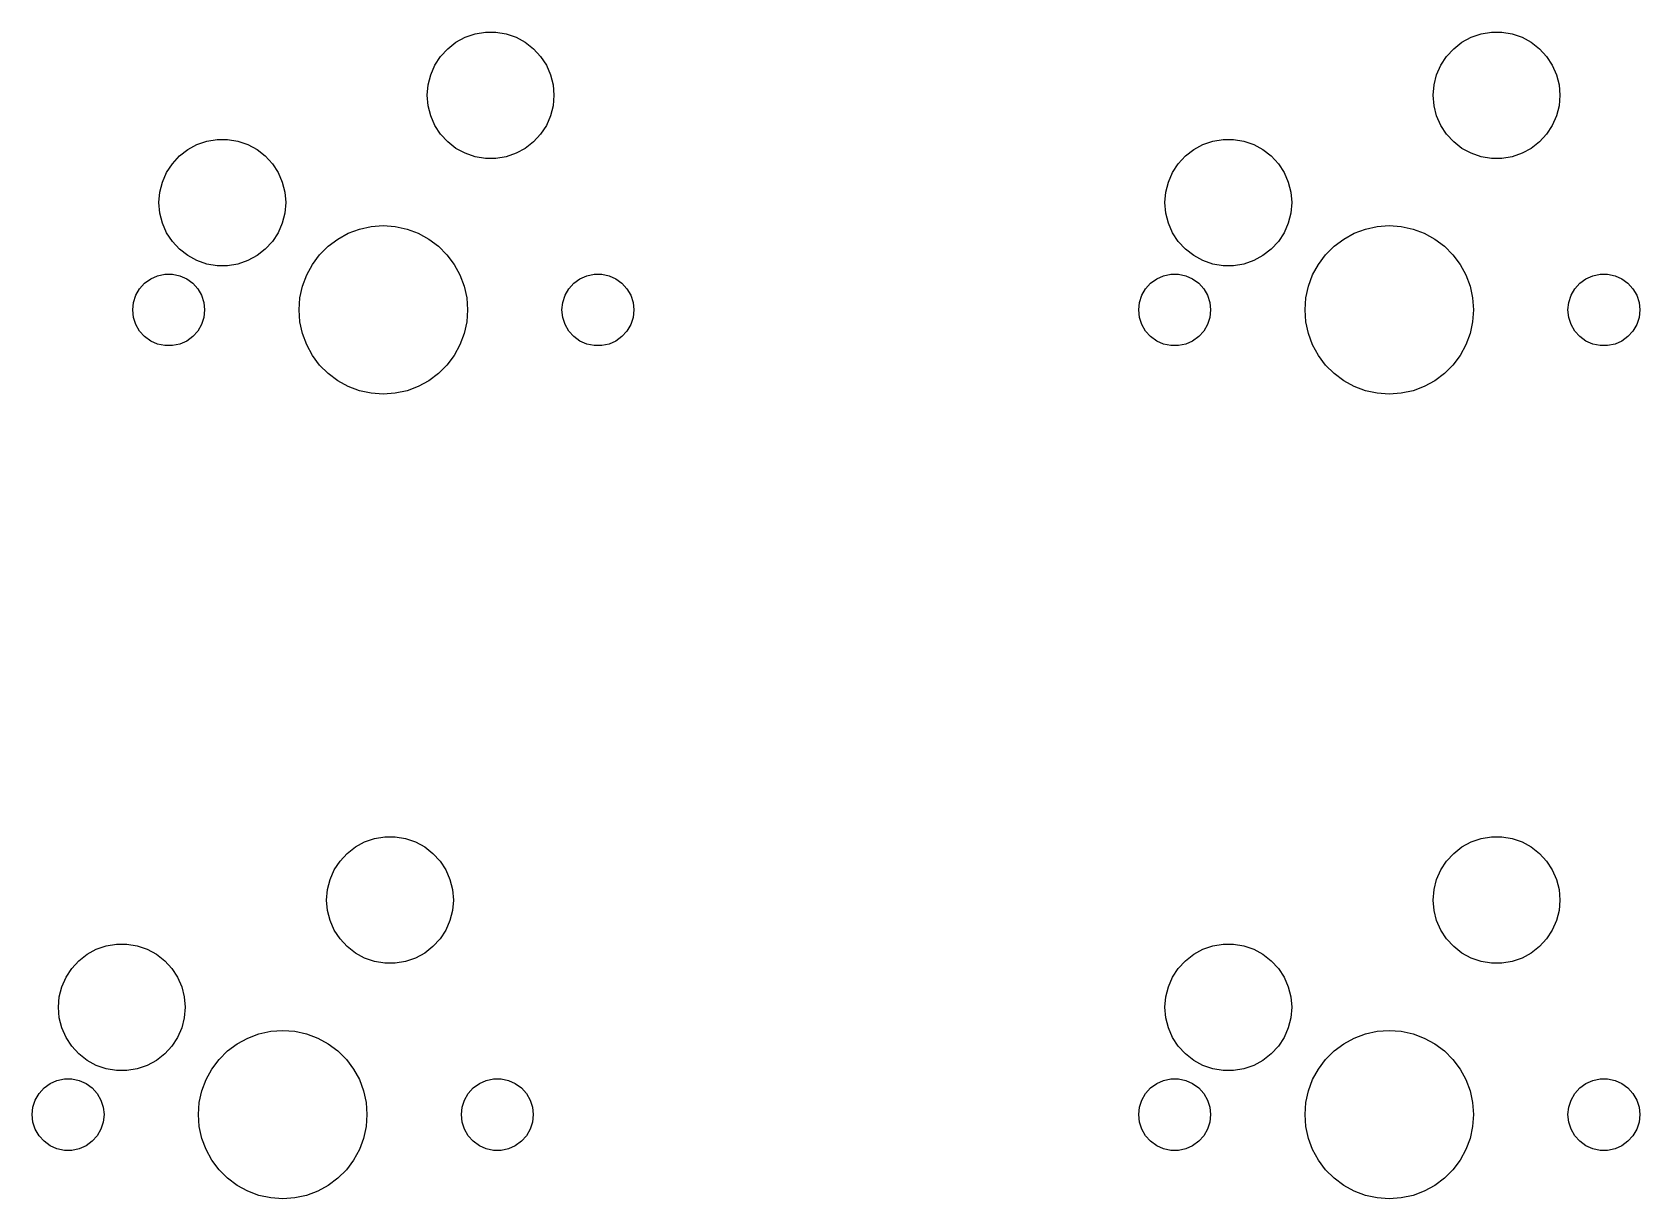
# Model space of a CAD drawing. Extents: x 3 to 1029, y 4 to 518.
# Drawn here: x 754.12 to 792.18, y 454.83 to 482.45 of the extents above; entities that cross this region are included whole.
import ezdxf

# ---------------------------------------------------------------- set-up
doc = ezdxf.new("R2010")
doc.units = 0
doc.layers.add('BLACK', color=7, linetype='CONTINUOUS')

msp = doc.modelspace()

# ---------------------------------------------------------------- linework, layer by layer
at = {"layer": 'BLACK', "color": 3, "linetype": 'CONTINUOUS'}
for p, q in [((763.958008, 482.057382), (764.153508, 482.209482)), ((764.153508, 482.209482), (764.371408, 482.327482)), ((764.371408, 482.327482), (764.605708, 482.407882)), ((764.605708, 482.407882), (764.850008, 482.448682)), ((764.850008, 482.448682), (765.097808, 482.448682)), ((765.097808, 482.448682), (765.342108, 482.407882)), ((765.342108, 482.407882), (765.576408, 482.327482)), ((765.576408, 482.327482), (765.794308, 482.209482)), ((765.794308, 482.209482), (765.989808, 482.057382)), ((787.770508, 482.057382), (787.966008, 482.209482)), ((787.966008, 482.209482), (788.183908, 482.327482)), ((788.183908, 482.327482), (788.418208, 482.407882)), ((788.418208, 482.407882), (788.662508, 482.448682)), ((788.662508, 482.448682), (788.910308, 482.448682)), ((788.910308, 482.448682), (789.154608, 482.407882)), ((789.154608, 482.407882), (789.388908, 482.327482)), ((789.388908, 482.327482), (789.606808, 482.209482)), ((789.606808, 482.209482), (789.802308, 482.057382)), ((763.654708, 481.667682), (763.790208, 481.875082)), ((763.790208, 481.875082), (763.958008, 482.057382)), ((765.989808, 482.057382), (766.157608, 481.875082)), ((766.157608, 481.875082), (766.293108, 481.667682)), ((787.467208, 481.667682), (787.602708, 481.875082)), ((787.602708, 481.875082), (787.770508, 482.057382)), ((789.802308, 482.057382), (789.970108, 481.875082)), ((789.970108, 481.875082), (790.105608, 481.667682)), ((763.494408, 481.200682), (763.555208, 481.440782)), ((763.555208, 481.440782), (763.654708, 481.667682)), ((766.293108, 481.667682), (766.392608, 481.440782)), ((766.392608, 481.440782), (766.453408, 481.200682)), ((787.306908, 481.200682), (787.367708, 481.440782)), ((787.367708, 481.440782), (787.467208, 481.667682)), ((790.105608, 481.667682), (790.205108, 481.440782)), ((790.205108, 481.440782), (790.265908, 481.200682)), ((763.473908, 480.953782), (763.494408, 481.200682)), ((766.453408, 481.200682), (766.473908, 480.953782)), ((787.286408, 480.953782), (787.306908, 481.200682)), ((790.265908, 481.200682), (790.286408, 480.953782)), ((763.494408, 480.706882), (763.473908, 480.953782)), ((763.555208, 480.466782), (763.494408, 480.706882)), ((766.453408, 480.706882), (766.392608, 480.466782)), ((766.473908, 480.953782), (766.453408, 480.706882)), ((787.306908, 480.706882), (787.286408, 480.953782)), ((787.367708, 480.466782), (787.306908, 480.706882)), ((790.265908, 480.706882), (790.205108, 480.466782)), ((790.286408, 480.953782), (790.265908, 480.706882)), ((763.654708, 480.239882), (763.555208, 480.466782)), ((766.392608, 480.466782), (766.293108, 480.239882)), ((787.467208, 480.239882), (787.367708, 480.466782)), ((790.205108, 480.466782), (790.105608, 480.239882)), ((758.255708, 479.867882), (758.500008, 479.908682)), ((758.500008, 479.908682), (758.747808, 479.908682)), ((758.747808, 479.908682), (758.992108, 479.867882)), ((763.790208, 480.032482), (763.654708, 480.239882)), ((763.958008, 479.850182), (763.790208, 480.032482)), ((766.157608, 480.032482), (765.989808, 479.850182)), ((766.293108, 480.239882), (766.157608, 480.032482)), ((782.068208, 479.867882), (782.312508, 479.908682)), ((782.312508, 479.908682), (782.560308, 479.908682)), ((782.560308, 479.908682), (782.804608, 479.867882)), ((787.602708, 480.032482), (787.467208, 480.239882)), ((787.770508, 479.850182), (787.602708, 480.032482)), ((789.970108, 480.032482), (789.802308, 479.850182)), ((790.105608, 480.239882), (789.970108, 480.032482)), ((757.440208, 479.335082), (757.608008, 479.517382)), ((757.608008, 479.517382), (757.803508, 479.669482)), ((757.803508, 479.669482), (758.021408, 479.787482)), ((758.021408, 479.787482), (758.255708, 479.867882)), ((758.992108, 479.867882), (759.226408, 479.787482)), ((759.226408, 479.787482), (759.444308, 479.669482)), ((759.444308, 479.669482), (759.639808, 479.517382)), ((759.639808, 479.517382), (759.807608, 479.335082)), ((764.153508, 479.698082), (763.958008, 479.850182)), ((764.371408, 479.580082), (764.153508, 479.698082)), ((764.605708, 479.499682), (764.371408, 479.580082)), ((765.576408, 479.580082), (765.342108, 479.499682)), ((765.794308, 479.698082), (765.576408, 479.580082)), ((765.989808, 479.850182), (765.794308, 479.698082)), ((781.252708, 479.335082), (781.420508, 479.517382)), ((781.420508, 479.517382), (781.616008, 479.669482)), ((781.616008, 479.669482), (781.833908, 479.787482)), ((781.833908, 479.787482), (782.068208, 479.867882)), ((782.804608, 479.867882), (783.038908, 479.787482)), ((783.038908, 479.787482), (783.256808, 479.669482)), ((783.256808, 479.669482), (783.452308, 479.517382)), ((783.452308, 479.517382), (783.620108, 479.335082)), ((787.966008, 479.698082), (787.770508, 479.850182)), ((788.183908, 479.580082), (787.966008, 479.698082)), ((788.418208, 479.499682), (788.183908, 479.580082)), ((789.388908, 479.580082), (789.154608, 479.499682)), ((789.606808, 479.698082), (789.388908, 479.580082)), ((789.802308, 479.850182), (789.606808, 479.698082)), ((757.205208, 478.900782), (757.304708, 479.127682)), ((757.304708, 479.127682), (757.440208, 479.335082)), ((759.807608, 479.335082), (759.943108, 479.127682)), ((759.943108, 479.127682), (760.042608, 478.900782)), ((764.850008, 479.458882), (764.605708, 479.499682)), ((765.097808, 479.458882), (764.850008, 479.458882)), ((765.342108, 479.499682), (765.097808, 479.458882)), ((781.017708, 478.900782), (781.117208, 479.127682)), ((781.117208, 479.127682), (781.252708, 479.335082)), ((783.620108, 479.335082), (783.755608, 479.127682)), ((783.755608, 479.127682), (783.855108, 478.900782)), ((788.662508, 479.458882), (788.418208, 479.499682)), ((788.910308, 479.458882), (788.662508, 479.458882)), ((789.154608, 479.499682), (788.910308, 479.458882)), ((757.144408, 478.660682), (757.205208, 478.900782)), ((760.042608, 478.900782), (760.103408, 478.660682)), ((780.956908, 478.660682), (781.017708, 478.900782)), ((783.855108, 478.900782), (783.915908, 478.660682)), ((757.123908, 478.413782), (757.144408, 478.660682)), ((757.144408, 478.166882), (757.123908, 478.413782)), ((760.103408, 478.660682), (760.123908, 478.413782)), ((760.123908, 478.413782), (760.103408, 478.166882)), ((780.936408, 478.413782), (780.956908, 478.660682)), ((780.956908, 478.166882), (780.936408, 478.413782)), ((783.915908, 478.660682), (783.936408, 478.413782)), ((783.936408, 478.413782), (783.915908, 478.166882)), ((757.205208, 477.926782), (757.144408, 478.166882)), ((760.103408, 478.166882), (760.042608, 477.926782)), ((781.017708, 477.926782), (780.956908, 478.166882)), ((783.915908, 478.166882), (783.855108, 477.926782)), ((757.304708, 477.699882), (757.205208, 477.926782)), ((757.440208, 477.492482), (757.304708, 477.699882)), ((759.943108, 477.699882), (759.807608, 477.492482)), ((760.042608, 477.926782), (759.943108, 477.699882)), ((761.355908, 477.551182), (761.605608, 477.687482)), ((761.605608, 477.687482), (761.872208, 477.786882)), ((761.872208, 477.786882), (762.150108, 477.847382)), ((762.150108, 477.847382), (762.433908, 477.867682)), ((762.433908, 477.867682), (762.717708, 477.847382)), ((762.717708, 477.847382), (762.995608, 477.786882)), ((762.995608, 477.786882), (763.262208, 477.687482)), ((763.262208, 477.687482), (763.511908, 477.551182)), ((781.117208, 477.699882), (781.017708, 477.926782)), ((781.252708, 477.492482), (781.117208, 477.699882)), ((783.755608, 477.699882), (783.620108, 477.492482)), ((783.855108, 477.926782), (783.755608, 477.699882)), ((785.168408, 477.551182), (785.418108, 477.687482)), ((785.418108, 477.687482), (785.684708, 477.786882)), ((785.684708, 477.786882), (785.962608, 477.847382)), ((785.962608, 477.847382), (786.246408, 477.867682)), ((786.246408, 477.867682), (786.530208, 477.847382)), ((786.530208, 477.847382), (786.808108, 477.786882)), ((786.808108, 477.786882), (787.074708, 477.687482)), ((787.074708, 477.687482), (787.324408, 477.551182)), ((757.608008, 477.310182), (757.440208, 477.492482)), ((757.803508, 477.158082), (757.608008, 477.310182)), ((759.639808, 477.310182), (759.444308, 477.158082)), ((759.807608, 477.492482), (759.639808, 477.310182)), ((760.927008, 477.179482), (761.128208, 477.380682)), ((761.128208, 477.380682), (761.355908, 477.551182)), ((763.511908, 477.551182), (763.739608, 477.380682)), ((763.739608, 477.380682), (763.940808, 477.179482)), ((781.420508, 477.310182), (781.252708, 477.492482)), ((781.616008, 477.158082), (781.420508, 477.310182)), ((783.452308, 477.310182), (783.256808, 477.158082)), ((783.620108, 477.492482), (783.452308, 477.310182)), ((784.739508, 477.179482), (784.940708, 477.380682)), ((784.940708, 477.380682), (785.168408, 477.551182)), ((787.324408, 477.551182), (787.552108, 477.380682)), ((787.552108, 477.380682), (787.753308, 477.179482)), ((758.021408, 477.040082), (757.803508, 477.158082)), ((758.255708, 476.959682), (758.021408, 477.040082)), ((758.500008, 476.918882), (758.255708, 476.959682)), ((758.747808, 476.918882), (758.500008, 476.918882)), ((758.992108, 476.959682), (758.747808, 476.918882)), ((759.226408, 477.040082), (758.992108, 476.959682)), ((759.444308, 477.158082), (759.226408, 477.040082)), ((760.620208, 476.702082), (760.756508, 476.951782)), ((760.756508, 476.951782), (760.927008, 477.179482)), ((763.940808, 477.179482), (764.111308, 476.951782)), ((764.111308, 476.951782), (764.247608, 476.702082)), ((781.833908, 477.040082), (781.616008, 477.158082)), ((782.068208, 476.959682), (781.833908, 477.040082)), ((782.312508, 476.918882), (782.068208, 476.959682)), ((782.560308, 476.918882), (782.312508, 476.918882)), ((782.804608, 476.959682), (782.560308, 476.918882)), ((783.038908, 477.040082), (782.804608, 476.959682)), ((783.256808, 477.158082), (783.038908, 477.040082)), ((784.432708, 476.702082), (784.569008, 476.951782)), ((784.569008, 476.951782), (784.739508, 477.179482)), ((787.753308, 477.179482), (787.923808, 476.951782)), ((787.923808, 476.951782), (788.060108, 476.702082)), ((756.665508, 476.373882), (756.784508, 476.506082)), ((756.784508, 476.506082), (756.928508, 476.610682)), ((756.928508, 476.610682), (757.091008, 476.683082)), ((757.091008, 476.683082), (757.265008, 476.719982)), ((757.265008, 476.719982), (757.442808, 476.719982)), ((757.442808, 476.719982), (757.616808, 476.683082)), ((757.616808, 476.683082), (757.779308, 476.610682)), ((757.779308, 476.610682), (757.923308, 476.506082)), ((757.923308, 476.506082), (758.042308, 476.373882)), ((760.520808, 476.435482), (760.620208, 476.702082)), ((764.247608, 476.702082), (764.347008, 476.435482)), ((766.825508, 476.373882), (766.944508, 476.506082)), ((766.944508, 476.506082), (767.088508, 476.610682)), ((767.088508, 476.610682), (767.251008, 476.683082)), ((767.251008, 476.683082), (767.425008, 476.719982)), ((767.425008, 476.719982), (767.602808, 476.719982)), ((767.602808, 476.719982), (767.776808, 476.683082)), ((767.776808, 476.683082), (767.939308, 476.610682)), ((767.939308, 476.610682), (768.083308, 476.506082)), ((768.083308, 476.506082), (768.202308, 476.373882)), ((780.478008, 476.373882), (780.597008, 476.506082)), ((780.597008, 476.506082), (780.740908, 476.610682)), ((780.740908, 476.610682), (780.903508, 476.683082)), ((780.903508, 476.683082), (781.077508, 476.719982)), ((781.077508, 476.719982), (781.255308, 476.719982)), ((781.255308, 476.719982), (781.429308, 476.683082)), ((781.429308, 476.683082), (781.591808, 476.610682)), ((781.591808, 476.610682), (781.735808, 476.506082)), ((781.735808, 476.506082), (781.854808, 476.373882)), ((784.333308, 476.435482), (784.432708, 476.702082)), ((788.060108, 476.702082), (788.159508, 476.435482)), ((790.638008, 476.373882), (790.757008, 476.506082)), ((790.757008, 476.506082), (790.901008, 476.610682)), ((790.901008, 476.610682), (791.063408, 476.683082)), ((791.063408, 476.683082), (791.237408, 476.719982)), ((791.237408, 476.719982), (791.415408, 476.719982)), ((791.415408, 476.719982), (791.589408, 476.683082)), ((791.589408, 476.683082), (791.751408, 476.610682)), ((791.751408, 476.610682), (791.895408, 476.506082)), ((791.895408, 476.506082), (792.014408, 476.373882)), ((756.521608, 476.050682), (756.576608, 476.219882)), ((756.576608, 476.219882), (756.665508, 476.373882)), ((758.042308, 476.373882), (758.131208, 476.219882)), ((758.131208, 476.219882), (758.186208, 476.050682)), ((760.440008, 475.873782), (760.460308, 476.157582)), ((760.460308, 476.157582), (760.520808, 476.435482)), ((764.347008, 476.435482), (764.407508, 476.157582)), ((764.407508, 476.157582), (764.427808, 475.873782)), ((766.681608, 476.050682), (766.736608, 476.219882)), ((766.736608, 476.219882), (766.825508, 476.373882)), ((768.202308, 476.373882), (768.291208, 476.219882)), ((768.291208, 476.219882), (768.346208, 476.050682)), ((780.334108, 476.050682), (780.389108, 476.219882)), ((780.389108, 476.219882), (780.478008, 476.373882)), ((781.854808, 476.373882), (781.943708, 476.219882)), ((781.943708, 476.219882), (781.998708, 476.050682)), ((784.252508, 475.873782), (784.272808, 476.157582)), ((784.272808, 476.157582), (784.333308, 476.435482)), ((788.159508, 476.435482), (788.220008, 476.157582)), ((788.220008, 476.157582), (788.240308, 475.873782)), ((790.494108, 476.050682), (790.549108, 476.219882)), ((790.549108, 476.219882), (790.638008, 476.373882)), ((792.014408, 476.373882), (792.103408, 476.219882)), ((792.103408, 476.219882), (792.158408, 476.050682)), ((756.503008, 475.873782), (756.521608, 476.050682)), ((756.521608, 475.696882), (756.503008, 475.873782)), ((756.576608, 475.527682), (756.521608, 475.696882)), ((758.186208, 475.696882), (758.131208, 475.527682)), ((758.186208, 476.050682), (758.204808, 475.873782)), ((758.204808, 475.873782), (758.186208, 475.696882)), ((760.460308, 475.589982), (760.440008, 475.873782)), ((764.427808, 475.873782), (764.407508, 475.589982)), ((766.663008, 475.873782), (766.681608, 476.050682)), ((766.681608, 475.696882), (766.663008, 475.873782)), ((766.736608, 475.527682), (766.681608, 475.696882)), ((768.346208, 475.696882), (768.291208, 475.527682)), ((768.346208, 476.050682), (768.364808, 475.873782)), ((768.364808, 475.873782), (768.346208, 475.696882)), ((780.315508, 475.873782), (780.334108, 476.050682)), ((780.334108, 475.696882), (780.315508, 475.873782)), ((780.389108, 475.527682), (780.334108, 475.696882)), ((781.998708, 475.696882), (781.943708, 475.527682)), ((781.998708, 476.050682), (782.017308, 475.873782)), ((782.017308, 475.873782), (781.998708, 475.696882)), ((784.272808, 475.589982), (784.252508, 475.873782)), ((788.240308, 475.873782), (788.220008, 475.589982)), ((790.475508, 475.873782), (790.494108, 476.050682)), ((790.494108, 475.696882), (790.475508, 475.873782)), ((790.549108, 475.527682), (790.494108, 475.696882)), ((792.158408, 475.696882), (792.103408, 475.527682)), ((792.158408, 476.050682), (792.177408, 475.873782)), ((792.177408, 475.873782), (792.158408, 475.696882)), ((756.665508, 475.373682), (756.576608, 475.527682)), ((756.784508, 475.241482), (756.665508, 475.373682)), ((758.042308, 475.373682), (757.923308, 475.241482)), ((758.131208, 475.527682), (758.042308, 475.373682)), ((760.520808, 475.312082), (760.460308, 475.589982)), ((764.407508, 475.589982), (764.347008, 475.312082)), ((766.825508, 475.373682), (766.736608, 475.527682)), ((766.944508, 475.241482), (766.825508, 475.373682)), ((768.202308, 475.373682), (768.083308, 475.241482)), ((768.291208, 475.527682), (768.202308, 475.373682)), ((780.478008, 475.373682), (780.389108, 475.527682)), ((780.597008, 475.241482), (780.478008, 475.373682)), ((781.854808, 475.373682), (781.735808, 475.241482)), ((781.943708, 475.527682), (781.854808, 475.373682)), ((784.333308, 475.312082), (784.272808, 475.589982)), ((788.220008, 475.589982), (788.159508, 475.312082)), ((790.638008, 475.373682), (790.549108, 475.527682)), ((790.757008, 475.241482), (790.638008, 475.373682)), ((792.014408, 475.373682), (791.895408, 475.241482)), ((792.103408, 475.527682), (792.014408, 475.373682)), ((756.928508, 475.136882), (756.784508, 475.241482)), ((757.091008, 475.064482), (756.928508, 475.136882)), ((757.265008, 475.027582), (757.091008, 475.064482)), ((757.442808, 475.027582), (757.265008, 475.027582)), ((757.616808, 475.064482), (757.442808, 475.027582)), ((757.779308, 475.136882), (757.616808, 475.064482)), ((757.923308, 475.241482), (757.779308, 475.136882)), ((760.620208, 475.045482), (760.520808, 475.312082)), ((760.756508, 474.795782), (760.620208, 475.045482)), ((764.247608, 475.045482), (764.111308, 474.795782)), ((764.347008, 475.312082), (764.247608, 475.045482)), ((767.088508, 475.136882), (766.944508, 475.241482)), ((767.251008, 475.064482), (767.088508, 475.136882)), ((767.425008, 475.027582), (767.251008, 475.064482)), ((767.602808, 475.027582), (767.425008, 475.027582)), ((767.776808, 475.064482), (767.602808, 475.027582)), ((767.939308, 475.136882), (767.776808, 475.064482)), ((768.083308, 475.241482), (767.939308, 475.136882)), ((780.740908, 475.136882), (780.597008, 475.241482)), ((780.903508, 475.064482), (780.740908, 475.136882)), ((781.077508, 475.027582), (780.903508, 475.064482)), ((781.255308, 475.027582), (781.077508, 475.027582)), ((781.429308, 475.064482), (781.255308, 475.027582)), ((781.591808, 475.136882), (781.429308, 475.064482)), ((781.735808, 475.241482), (781.591808, 475.136882)), ((784.432708, 475.045482), (784.333308, 475.312082)), ((784.569008, 474.795782), (784.432708, 475.045482)), ((788.060108, 475.045482), (787.923808, 474.795782)), ((788.159508, 475.312082), (788.060108, 475.045482)), ((790.901008, 475.136882), (790.757008, 475.241482)), ((791.063408, 475.064482), (790.901008, 475.136882)), ((791.237408, 475.027582), (791.063408, 475.064482)), ((791.415408, 475.027582), (791.237408, 475.027582)), ((791.589408, 475.064482), (791.415408, 475.027582)), ((791.751408, 475.136882), (791.589408, 475.064482)), ((791.895408, 475.241482), (791.751408, 475.136882)), ((760.927008, 474.568082), (760.756508, 474.795782)), ((761.128208, 474.366882), (760.927008, 474.568082)), ((763.940808, 474.568082), (763.739608, 474.366882)), ((764.111308, 474.795782), (763.940808, 474.568082)), ((784.739508, 474.568082), (784.569008, 474.795782)), ((784.940708, 474.366882), (784.739508, 474.568082)), ((787.753308, 474.568082), (787.552108, 474.366882)), ((787.923808, 474.795782), (787.753308, 474.568082)), ((761.355908, 474.196382), (761.128208, 474.366882)), ((761.605608, 474.060082), (761.355908, 474.196382)), ((763.511908, 474.196382), (763.262208, 474.060082)), ((763.739608, 474.366882), (763.511908, 474.196382)), ((785.168408, 474.196382), (784.940708, 474.366882)), ((785.418108, 474.060082), (785.168408, 474.196382)), ((787.324408, 474.196382), (787.074708, 474.060082)), ((787.552108, 474.366882), (787.324408, 474.196382)), ((761.872208, 473.960682), (761.605608, 474.060082)), ((762.150108, 473.900182), (761.872208, 473.960682)), ((762.433908, 473.879882), (762.150108, 473.900182)), ((762.717708, 473.900182), (762.433908, 473.879882)), ((762.995608, 473.960682), (762.717708, 473.900182)), ((763.262208, 474.060082), (762.995608, 473.960682)), ((785.684708, 473.960682), (785.418108, 474.060082)), ((785.962608, 473.900182), (785.684708, 473.960682)), ((786.246408, 473.879882), (785.962608, 473.900182)), ((786.530208, 473.900182), (786.246408, 473.879882)), ((786.808108, 473.960682), (786.530208, 473.900182)), ((787.074708, 474.060082), (786.808108, 473.960682)), ((761.576708, 463.007382), (761.772208, 463.159582)), ((761.772208, 463.159582), (761.990108, 463.277482)), ((761.990108, 463.277482), (762.224408, 463.357882)), ((762.224408, 463.357882), (762.468808, 463.398682)), ((762.468808, 463.398682), (762.716508, 463.398682)), ((762.716508, 463.398682), (762.960908, 463.357882)), ((762.960908, 463.357882), (763.195208, 463.277482)), ((763.195208, 463.277482), (763.413108, 463.159582)), ((763.413108, 463.159582), (763.608608, 463.007382)), ((787.770508, 463.007382), (787.966008, 463.159582)), ((787.966008, 463.159582), (788.183908, 463.277482)), ((788.183908, 463.277482), (788.418208, 463.357882)), ((788.418208, 463.357882), (788.662508, 463.398682)), ((788.662508, 463.398682), (788.910308, 463.398682)), ((788.910308, 463.398682), (789.154608, 463.357882)), ((789.154608, 463.357882), (789.388908, 463.277482)), ((789.388908, 463.277482), (789.606808, 463.159582)), ((789.606808, 463.159582), (789.802308, 463.007382)), ((761.273408, 462.617682), (761.408908, 462.825082)), ((761.408908, 462.825082), (761.576708, 463.007382)), ((763.608608, 463.007382), (763.776408, 462.825082)), ((763.776408, 462.825082), (763.911908, 462.617682)), ((787.467208, 462.617682), (787.602708, 462.825082)), ((787.602708, 462.825082), (787.770508, 463.007382)), ((789.802308, 463.007382), (789.970108, 462.825082)), ((789.970108, 462.825082), (790.105608, 462.617682)), ((761.113108, 462.150682), (761.173908, 462.390782)), ((761.173908, 462.390782), (761.273408, 462.617682)), ((763.911908, 462.617682), (764.011408, 462.390782)), ((764.011408, 462.390782), (764.072208, 462.150682)), ((787.306908, 462.150682), (787.367708, 462.390782)), ((787.367708, 462.390782), (787.467208, 462.617682)), ((790.105608, 462.617682), (790.205108, 462.390782)), ((790.205108, 462.390782), (790.265908, 462.150682)), ((761.092608, 461.903782), (761.113108, 462.150682)), ((764.072208, 462.150682), (764.092608, 461.903782)), ((787.286408, 461.903782), (787.306908, 462.150682)), ((790.265908, 462.150682), (790.286408, 461.903782)), ((761.113108, 461.656882), (761.092608, 461.903782)), ((761.173908, 461.416782), (761.113108, 461.656882)), ((764.072208, 461.656882), (764.011408, 461.416782)), ((764.092608, 461.903782), (764.072208, 461.656882)), ((787.306908, 461.656882), (787.286408, 461.903782)), ((787.367708, 461.416782), (787.306908, 461.656882)), ((790.265908, 461.656882), (790.205108, 461.416782)), ((790.286408, 461.903782), (790.265908, 461.656882)), ((761.273408, 461.189882), (761.173908, 461.416782)), ((764.011408, 461.416782), (763.911908, 461.189882)), ((787.467208, 461.189882), (787.367708, 461.416782)), ((790.205108, 461.416782), (790.105608, 461.189882)), ((755.874408, 460.817882), (756.118808, 460.858682)), ((756.118808, 460.858682), (756.366508, 460.858682)), ((756.366508, 460.858682), (756.610908, 460.817882)), ((761.408908, 460.982482), (761.273408, 461.189882)), ((761.576708, 460.800182), (761.408908, 460.982482)), ((763.776408, 460.982482), (763.608608, 460.800182)), ((763.911908, 461.189882), (763.776408, 460.982482)), ((782.068208, 460.817882), (782.312508, 460.858682)), ((782.312508, 460.858682), (782.560308, 460.858682)), ((782.560308, 460.858682), (782.804608, 460.817882)), ((787.602708, 460.982482), (787.467208, 461.189882)), ((787.770508, 460.800182), (787.602708, 460.982482)), ((789.970108, 460.982482), (789.802308, 460.800182)), ((790.105608, 461.189882), (789.970108, 460.982482)), ((755.226708, 460.467382), (755.422208, 460.619582)), ((755.422208, 460.619582), (755.640108, 460.737482)), ((755.640108, 460.737482), (755.874408, 460.817882)), ((756.610908, 460.817882), (756.845208, 460.737482)), ((756.845208, 460.737482), (757.063108, 460.619582)), ((757.063108, 460.619582), (757.258608, 460.467382)), ((761.772208, 460.648082), (761.576708, 460.800182)), ((761.990108, 460.530082), (761.772208, 460.648082)), ((762.224408, 460.449682), (761.990108, 460.530082)), ((763.195208, 460.530082), (762.960908, 460.449682)), ((763.413108, 460.648082), (763.195208, 460.530082)), ((763.608608, 460.800182), (763.413108, 460.648082)), ((781.420508, 460.467382), (781.616008, 460.619582)), ((781.616008, 460.619582), (781.833908, 460.737482)), ((781.833908, 460.737482), (782.068208, 460.817882)), ((782.804608, 460.817882), (783.038908, 460.737482)), ((783.038908, 460.737482), (783.256808, 460.619582)), ((783.256808, 460.619582), (783.452308, 460.467382)), ((787.966008, 460.648082), (787.770508, 460.800182)), ((788.183908, 460.530082), (787.966008, 460.648082)), ((788.418208, 460.449682), (788.183908, 460.530082)), ((789.388908, 460.530082), (789.154608, 460.449682)), ((789.606808, 460.648082), (789.388908, 460.530082)), ((789.802308, 460.800182), (789.606808, 460.648082)), ((754.923408, 460.077682), (755.058908, 460.285082)), ((755.058908, 460.285082), (755.226708, 460.467382)), ((757.258608, 460.467382), (757.426408, 460.285082)), ((757.426408, 460.285082), (757.561908, 460.077682)), ((762.468808, 460.408882), (762.224408, 460.449682)), ((762.716508, 460.408882), (762.468808, 460.408882)), ((762.960908, 460.449682), (762.716508, 460.408882)), ((781.117208, 460.077682), (781.252708, 460.285082)), ((781.252708, 460.285082), (781.420508, 460.467382)), ((783.452308, 460.467382), (783.620108, 460.285082)), ((783.620108, 460.285082), (783.755608, 460.077682)), ((788.662508, 460.408882), (788.418208, 460.449682)), ((788.910308, 460.408882), (788.662508, 460.408882)), ((789.154608, 460.449682), (788.910308, 460.408882)), ((754.763108, 459.610682), (754.823908, 459.850782)), ((754.823908, 459.850782), (754.923408, 460.077682)), ((757.561908, 460.077682), (757.661408, 459.850782)), ((757.661408, 459.850782), (757.722208, 459.610682)), ((780.956908, 459.610682), (781.017708, 459.850782)), ((781.017708, 459.850782), (781.117208, 460.077682)), ((783.755608, 460.077682), (783.855108, 459.850782)), ((783.855108, 459.850782), (783.915908, 459.610682)), ((754.742608, 459.363782), (754.763108, 459.610682)), ((754.763108, 459.116882), (754.742608, 459.363782)), ((757.722208, 459.610682), (757.742708, 459.363782)), ((757.742708, 459.363782), (757.722208, 459.116882)), ((780.936408, 459.363782), (780.956908, 459.610682)), ((780.956908, 459.116882), (780.936408, 459.363782)), ((783.915908, 459.610682), (783.936408, 459.363782)), ((783.936408, 459.363782), (783.915908, 459.116882)), ((754.823908, 458.876782), (754.763108, 459.116882)), ((757.722208, 459.116882), (757.661408, 458.876782)), ((781.017708, 458.876782), (780.956908, 459.116882)), ((783.915908, 459.116882), (783.855108, 458.876782)), ((754.923408, 458.649882), (754.823908, 458.876782)), ((755.058908, 458.442482), (754.923408, 458.649882)), ((757.561908, 458.649882), (757.426408, 458.442482)), ((757.661408, 458.876782), (757.561908, 458.649882)), ((758.974708, 458.501182), (759.224408, 458.637482)), ((759.224408, 458.637482), (759.490908, 458.736882)), ((759.490908, 458.736882), (759.768908, 458.797382)), ((759.768908, 458.797382), (760.052608, 458.817682)), ((760.052608, 458.817682), (760.336408, 458.797382)), ((760.336408, 458.797382), (760.614408, 458.736882)), ((760.614408, 458.736882), (760.880908, 458.637482)), ((760.880908, 458.637482), (761.130608, 458.501182)), ((781.117208, 458.649882), (781.017708, 458.876782)), ((781.252708, 458.442482), (781.117208, 458.649882)), ((783.755608, 458.649882), (783.620108, 458.442482)), ((783.855108, 458.876782), (783.755608, 458.649882)), ((785.168408, 458.501182), (785.418108, 458.637482)), ((785.418108, 458.637482), (785.684708, 458.736882)), ((785.684708, 458.736882), (785.962608, 458.797382)), ((785.962608, 458.797382), (786.246408, 458.817682)), ((786.246408, 458.817682), (786.530208, 458.797382)), ((786.530208, 458.797382), (786.808108, 458.736882)), ((786.808108, 458.736882), (787.074708, 458.637482)), ((787.074708, 458.637482), (787.324408, 458.501182)), ((755.226708, 458.260182), (755.058908, 458.442482)), ((755.422208, 458.107982), (755.226708, 458.260182)), ((757.258608, 458.260182), (757.063108, 458.107982)), ((757.426408, 458.442482), (757.258608, 458.260182)), ((758.545808, 458.129482), (758.746908, 458.330682)), ((758.746908, 458.330682), (758.974708, 458.501182)), ((761.130608, 458.501182), (761.358408, 458.330682)), ((761.358408, 458.330682), (761.559508, 458.129482)), ((781.420508, 458.260182), (781.252708, 458.442482)), ((781.616008, 458.107982), (781.420508, 458.260182)), ((783.452308, 458.260182), (783.256808, 458.107982)), ((783.620108, 458.442482), (783.452308, 458.260182)), ((784.739508, 458.129482), (784.940708, 458.330682)), ((784.940708, 458.330682), (785.168408, 458.501182)), ((787.324408, 458.501182), (787.552108, 458.330682)), ((787.552108, 458.330682), (787.753308, 458.129482)), ((755.640108, 457.990082), (755.422208, 458.107982)), ((755.874408, 457.909682), (755.640108, 457.990082)), ((756.118808, 457.868882), (755.874408, 457.909682)), ((756.366508, 457.868882), (756.118808, 457.868882)), ((756.610908, 457.909682), (756.366508, 457.868882)), ((756.845208, 457.990082), (756.610908, 457.909682)), ((757.063108, 458.107982), (756.845208, 457.990082)), ((758.238908, 457.652082), (758.375308, 457.901782)), ((758.375308, 457.901782), (758.545808, 458.129482)), ((761.559508, 458.129482), (761.730008, 457.901782)), ((761.730008, 457.901782), (761.866408, 457.652082)), ((781.833908, 457.990082), (781.616008, 458.107982)), ((782.068208, 457.909682), (781.833908, 457.990082)), ((782.312508, 457.868882), (782.068208, 457.909682)), ((782.560308, 457.868882), (782.312508, 457.868882)), ((782.804608, 457.909682), (782.560308, 457.868882)), ((783.038908, 457.990082), (782.804608, 457.909682)), ((783.256808, 458.107982), (783.038908, 457.990082)), ((784.432708, 457.652082), (784.569008, 457.901782)), ((784.569008, 457.901782), (784.739508, 458.129482)), ((787.753308, 458.129482), (787.923808, 457.901782)), ((787.923808, 457.901782), (788.060108, 457.652082)), ((754.284308, 457.323882), (754.403308, 457.456082)), ((754.403308, 457.456082), (754.547208, 457.560682)), ((754.547208, 457.560682), (754.709708, 457.633082)), ((754.709708, 457.633082), (754.883708, 457.669982)), ((754.883708, 457.669982), (755.061608, 457.669982)), ((755.061608, 457.669982), (755.235608, 457.633082)), ((755.235608, 457.633082), (755.398108, 457.560682)), ((755.398108, 457.560682), (755.542008, 457.456082)), ((755.542008, 457.456082), (755.661008, 457.323882)), ((758.139508, 457.385482), (758.238908, 457.652082)), ((761.866408, 457.652082), (761.965808, 457.385482)), ((764.444308, 457.323882), (764.563308, 457.456082)), ((764.563308, 457.456082), (764.707208, 457.560682)), ((764.707208, 457.560682), (764.869708, 457.633082)), ((764.869708, 457.633082), (765.043708, 457.669982)), ((765.043708, 457.669982), (765.221608, 457.669982)), ((765.221608, 457.669982), (765.395608, 457.633082)), ((765.395608, 457.633082), (765.558108, 457.560682)), ((765.558108, 457.560682), (765.702008, 457.456082)), ((765.702008, 457.456082), (765.821008, 457.323882)), ((780.478008, 457.323882), (780.597008, 457.456082)), ((780.597008, 457.456082), (780.740908, 457.560682)), ((780.740908, 457.560682), (780.903508, 457.633082)), ((780.903508, 457.633082), (781.077508, 457.669982)), ((781.077508, 457.669982), (781.255308, 457.669982)), ((781.255308, 457.669982), (781.429308, 457.633082)), ((781.429308, 457.633082), (781.591808, 457.560682)), ((781.591808, 457.560682), (781.735808, 457.456082)), ((781.735808, 457.456082), (781.854808, 457.323882)), ((784.333308, 457.385482), (784.432708, 457.652082)), ((788.060108, 457.652082), (788.159508, 457.385482)), ((790.638008, 457.323882), (790.757008, 457.456082)), ((790.757008, 457.456082), (790.901008, 457.560682)), ((790.901008, 457.560682), (791.063408, 457.633082)), ((791.063408, 457.633082), (791.237408, 457.669982)), ((791.237408, 457.669982), (791.415408, 457.669982)), ((791.415408, 457.669982), (791.589408, 457.633082)), ((791.589408, 457.633082), (791.751408, 457.560682)), ((791.751408, 457.560682), (791.895408, 457.456082)), ((791.895408, 457.456082), (792.014408, 457.323882)), ((754.140308, 457.000682), (754.195308, 457.169882)), ((754.195308, 457.169882), (754.284308, 457.323882)), ((755.661008, 457.323882), (755.750008, 457.169882)), ((755.750008, 457.169882), (755.805008, 457.000682)), ((758.058708, 456.823782), (758.079008, 457.107582)), ((758.079008, 457.107582), (758.139508, 457.385482)), ((761.965808, 457.385482), (762.026308, 457.107582)), ((762.026308, 457.107582), (762.046608, 456.823782)), ((764.300308, 457.000682), (764.355308, 457.169882)), ((764.355308, 457.169882), (764.444308, 457.323882)), ((765.821008, 457.323882), (765.910008, 457.169882)), ((765.910008, 457.169882), (765.965008, 457.000682)), ((780.334108, 457.000682), (780.389108, 457.169882)), ((780.389108, 457.169882), (780.478008, 457.323882)), ((781.854808, 457.323882), (781.943708, 457.169882)), ((781.943708, 457.169882), (781.998708, 457.000682)), ((784.252508, 456.823782), (784.272808, 457.107582)), ((784.272808, 457.107582), (784.333308, 457.385482)), ((788.159508, 457.385482), (788.220008, 457.107582)), ((788.220008, 457.107582), (788.240308, 456.823782)), ((790.494108, 457.000682), (790.549108, 457.169882)), ((790.549108, 457.169882), (790.638008, 457.323882)), ((792.014408, 457.323882), (792.103408, 457.169882)), ((792.103408, 457.169882), (792.158408, 457.000682)), ((754.121708, 456.823782), (754.140308, 457.000682)), ((754.140308, 456.646882), (754.121708, 456.823782)), ((755.805008, 457.000682), (755.823608, 456.823782)), ((755.823608, 456.823782), (755.805008, 456.646882)), ((758.079008, 456.539982), (758.058708, 456.823782)), ((762.046608, 456.823782), (762.026308, 456.539982)), ((764.281708, 456.823782), (764.300308, 457.000682)), ((764.300308, 456.646882), (764.281708, 456.823782)), ((765.965008, 457.000682), (765.983508, 456.823782)), ((765.983508, 456.823782), (765.965008, 456.646882)), ((780.315508, 456.823782), (780.334108, 457.000682)), ((780.334108, 456.646882), (780.315508, 456.823782)), ((781.998708, 457.000682), (782.017308, 456.823782)), ((782.017308, 456.823782), (781.998708, 456.646882)), ((784.272808, 456.539982), (784.252508, 456.823782)), ((788.240308, 456.823782), (788.220008, 456.539982)), ((790.475508, 456.823782), (790.494108, 457.000682)), ((790.494108, 456.646882), (790.475508, 456.823782)), ((792.158408, 457.000682), (792.177408, 456.823782)), ((792.177408, 456.823782), (792.158408, 456.646882)), ((754.195308, 456.477682), (754.140308, 456.646882)), ((754.284308, 456.323682), (754.195308, 456.477682)), ((754.403308, 456.191482), (754.284308, 456.323682)), ((755.661008, 456.323682), (755.542008, 456.191482)), ((755.750008, 456.477682), (755.661008, 456.323682)), ((755.805008, 456.646882), (755.750008, 456.477682)), ((758.139508, 456.262082), (758.079008, 456.539982)), ((762.026308, 456.539982), (761.965808, 456.262082)), ((764.355308, 456.477682), (764.300308, 456.646882)), ((764.444308, 456.323682), (764.355308, 456.477682)), ((764.563308, 456.191482), (764.444308, 456.323682)), ((765.821008, 456.323682), (765.702008, 456.191482)), ((765.910008, 456.477682), (765.821008, 456.323682)), ((765.965008, 456.646882), (765.910008, 456.477682)), ((780.389108, 456.477682), (780.334108, 456.646882)), ((780.478008, 456.323682), (780.389108, 456.477682)), ((780.597008, 456.191482), (780.478008, 456.323682)), ((781.854808, 456.323682), (781.735808, 456.191482)), ((781.943708, 456.477682), (781.854808, 456.323682)), ((781.998708, 456.646882), (781.943708, 456.477682)), ((784.333308, 456.262082), (784.272808, 456.539982)), ((788.220008, 456.539982), (788.159508, 456.262082)), ((790.549108, 456.477682), (790.494108, 456.646882)), ((790.638008, 456.323682), (790.549108, 456.477682)), ((790.757008, 456.191482), (790.638008, 456.323682)), ((792.014408, 456.323682), (791.895408, 456.191482)), ((792.103408, 456.477682), (792.014408, 456.323682)), ((792.158408, 456.646882), (792.103408, 456.477682)), ((754.547208, 456.086882), (754.403308, 456.191482)), ((754.709708, 456.014482), (754.547208, 456.086882)), ((754.883708, 455.977582), (754.709708, 456.014482)), ((755.061608, 455.977582), (754.883708, 455.977582)), ((755.235608, 456.014482), (755.061608, 455.977582)), ((755.398108, 456.086882), (755.235608, 456.014482)), ((755.542008, 456.191482), (755.398108, 456.086882)), ((758.238908, 455.995482), (758.139508, 456.262082)), ((758.375308, 455.745782), (758.238908, 455.995482)), ((761.866408, 455.995482), (761.730008, 455.745782)), ((761.965808, 456.262082), (761.866408, 455.995482)), ((764.707208, 456.086882), (764.563308, 456.191482)), ((764.869708, 456.014482), (764.707208, 456.086882)), ((765.043708, 455.977582), (764.869708, 456.014482)), ((765.221608, 455.977582), (765.043708, 455.977582)), ((765.395608, 456.014482), (765.221608, 455.977582)), ((765.558108, 456.086882), (765.395608, 456.014482)), ((765.702008, 456.191482), (765.558108, 456.086882)), ((780.740908, 456.086882), (780.597008, 456.191482)), ((780.903508, 456.014482), (780.740908, 456.086882)), ((781.077508, 455.977582), (780.903508, 456.014482)), ((781.255308, 455.977582), (781.077508, 455.977582)), ((781.429308, 456.014482), (781.255308, 455.977582)), ((781.591808, 456.086882), (781.429308, 456.014482)), ((781.735808, 456.191482), (781.591808, 456.086882)), ((784.432708, 455.995482), (784.333308, 456.262082)), ((784.569008, 455.745782), (784.432708, 455.995482)), ((788.060108, 455.995482), (787.923808, 455.745782)), ((788.159508, 456.262082), (788.060108, 455.995482)), ((790.901008, 456.086882), (790.757008, 456.191482)), ((791.063408, 456.014482), (790.901008, 456.086882)), ((791.237408, 455.977582), (791.063408, 456.014482)), ((791.415408, 455.977582), (791.237408, 455.977582)), ((791.589408, 456.014482), (791.415408, 455.977582)), ((791.751408, 456.086882), (791.589408, 456.014482)), ((791.895408, 456.191482), (791.751408, 456.086882)), ((758.545808, 455.518082), (758.375308, 455.745782)), ((761.730008, 455.745782), (761.559508, 455.518082)), ((784.739508, 455.518082), (784.569008, 455.745782)), ((787.923808, 455.745782), (787.753308, 455.518082)), ((758.746908, 455.316882), (758.545808, 455.518082)), ((758.974708, 455.146382), (758.746908, 455.316882)), ((759.224408, 455.010082), (758.974708, 455.146382)), ((761.130608, 455.146382), (760.880908, 455.010082)), ((761.358408, 455.316882), (761.130608, 455.146382)), ((761.559508, 455.518082), (761.358408, 455.316882)), ((784.940708, 455.316882), (784.739508, 455.518082)), ((785.168408, 455.146382), (784.940708, 455.316882)), ((785.418108, 455.010082), (785.168408, 455.146382)), ((787.324408, 455.146382), (787.074708, 455.010082)), ((787.552108, 455.316882), (787.324408, 455.146382)), ((787.753308, 455.518082), (787.552108, 455.316882)), ((759.490908, 454.910682), (759.224408, 455.010082)), ((759.768908, 454.850182), (759.490908, 454.910682)), ((760.052608, 454.829882), (759.768908, 454.850182)), ((760.336408, 454.850182), (760.052608, 454.829882)), ((760.614408, 454.910682), (760.336408, 454.850182)), ((760.880908, 455.010082), (760.614408, 454.910682)), ((785.684708, 454.910682), (785.418108, 455.010082)), ((785.962608, 454.850182), (785.684708, 454.910682)), ((786.246408, 454.829882), (785.962608, 454.850182)), ((786.530208, 454.850182), (786.246408, 454.829882)), ((786.808108, 454.910682), (786.530208, 454.850182)), ((787.074708, 455.010082), (786.808108, 454.910682))]:
    msp.add_line(p, q, dxfattribs=at)

doc.saveas('drawing.dxf')
